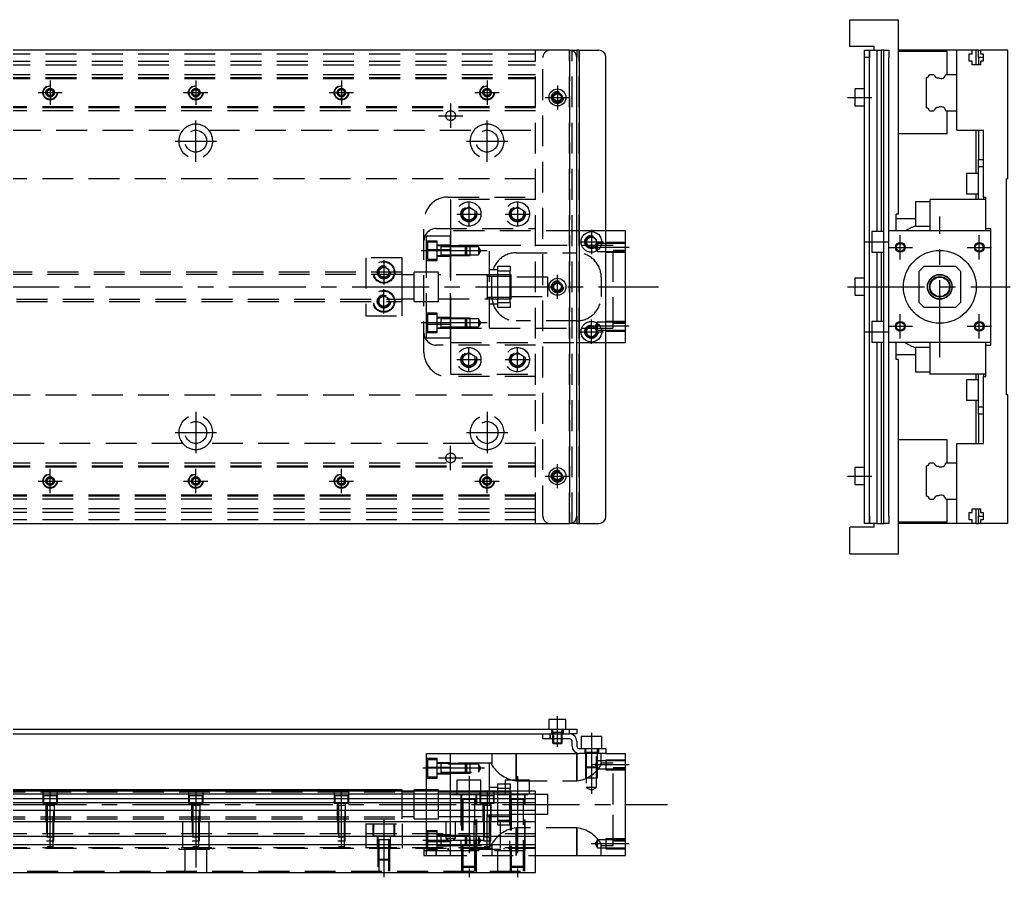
# Model space of a CAD drawing. Extents: x -28 to 853, y -271 to 112.
# Drawn here: x 444.5 to 852.5, y -243.2 to 110 of the extents above; entities that cross this region are included whole.
import ezdxf

# ---------------------------------------------------------------- set-up
doc = ezdxf.new("R2010")
doc.units = 0
doc.linetypes.add('CENTER', pattern=[50.8, 31.75, -6.35, 6.35, -6.35])
doc.linetypes.add('DASHED', pattern=[19.05, 12.7, -6.35])
doc.layers.get('0').update_dxf_attribs({"linetype": 'CONTINUOUS'})
doc.layers.add('CENTER', color=1, linetype='CENTER')

msp = doc.modelspace()

# ---------------------------------------------------------------- linework, layer by layer
at = {"color": 7, "linetype": 'CONTINUOUS'}
for p, q in [((786.53, 99), (786.53, 110)), ((786.53, 110), (806.53, 110)), ((806.53, 30), (806.53, 110)), ((796.53, 99), (786.53, 99)), ((796.53, 97.5), (796.53, 99)), ((671, 97.5), (3, 97.5)), ((671, 97.5), (674, 97.5)), ((674, 97.5), (674, 94.5)), ((675, 97.5), (674, 97.5)), ((674, -94.5), (674, 94.5)), ((675, 97.5), (675, -97.5)), ((675, 97.5), (683, 97.5)), ((686, -94.5), (686, 94.5)), ((792.53, 97.5), (794.53, 97.5)), ((792.53, 94.5), (792.53, 97.5)), ((794.53, 94.5), (792.53, 94.5)), ((792.53, -94.5), (792.53, 94.5)), ((794.53, 97.5), (797.53, 97.5)), ((794.53, 97.5), (794.53, 94.5)), ((794.53, -94.5), (794.53, 94.5)), ((797.53, 97.5), (797.53, 22.75)), ((797.53, 97.5), (799.53, 97.5)), ((799.53, 22.75), (799.53, 97.5)), ((800.53, 97.5), (799.53, 97.5)), ((800.53, 97.5), (802.53, 97.5)), ((800.53, 94.5), (800.53, 97.5)), ((800.53, -94.5), (800.53, 94.5)), ((802.53, 97.5), (802.53, 94.5)), ((802.53, 23), (802.53, 94.5)), ((830.53, 97.5), (806.53, 97.5)), ((826.53, 97), (806.53, 97)), ((826.53, 87.5), (826.53, 97)), ((830.53, 87.5), (830.53, 97.5)), ((836.83, 97.5), (830.53, 97.5)), ((835.68, 96), (836.83, 96)), ((835.68, 93), (835.68, 96)), ((838.53, 97.5), (836.83, 97.5)), ((836.83, 96), (836.83, 97.5)), ((838.53, 91.5), (838.53, 97.5)), ((839.53, 97.5), (838.53, 97.5)), ((839.53, 97.5), (840.23, 97.5)), ((839.53, 94.5), (839.53, 97.5)), ((841.38, 94.5), (839.53, 94.5)), ((839.53, 94.5), (839.53, 91.5)), ((840.23, 97.5), (840.23, 96)), ((851.53, 97.5), (840.23, 97.5)), ((840.23, 96), (841.38, 96)), ((841.38, 96), (841.38, 93)), ((851.53, 44.5), (851.53, 97.5)), ((836.83, 93), (835.68, 93)), ((836.83, 91.5), (836.83, 93)), ((840.23, 91.5), (836.83, 91.5)), ((840.23, 93), (840.23, 91.5)), ((841.38, 93), (840.23, 93)), ((818.03, 73.752272), (818.03, 86.247728)), ((819.282272, 87.5), (821.05668, 87.5)), ((826.007372, 87.5), (830.53, 87.5)), ((830.53, 72.5), (830.53, 87.5)), ((830.53, 72.5), (830.53, 87.5)), ((664.5, 78.866026), (666, 79.73205)), ((664.5, 77.133974), (664.5, 78.866026)), ((666, 79.73205), (667.5, 78.866026)), ((667.5, 78.866026), (667.5, 77.133974)), ((788.53, 81.5), (788.53, 78)), ((792.53, 81.5), (788.53, 81.5)), ((788.53, 78), (788.53, 74.5)), ((666, 76.26795), (664.5, 77.133974)), ((667.5, 77.133974), (666, 76.26795)), ((788.53, 74.5), (792.53, 74.5)), ((819.282272, 72.5), (821.05668, 72.5)), ((826.007372, 72.5), (830.53, 72.5)), ((826.53, 63), (826.53, 72.5)), ((830.53, 64.5), (830.53, 72.5)), ((826.53, 63), (806.53, 63)), ((830.53, 64.5), (841.53, 64.5)), ((838.53, 46.75), (838.53, 64.5)), ((839.53, 64.5), (839.53, 52.5)), ((841.53, 37), (841.53, 64.5)), ((839.53, 49.5), (839.53, 52.5)), ((839.53, 52.5), (841.53, 52.5)), ((841.53, 49.5), (839.53, 49.5)), ((839.53, 36), (839.53, 49.5)), ((834.53, 46.75), (834.53, 42.5)), ((839.53, 46.75), (834.53, 46.75)), ((834.53, 42.5), (834.53, 38.25)), ((851.53, 44.5), (851.03, 44.5)), ((851.03, -44.5), (851.03, 44.5)), ((834.53, 38.25), (839.53, 38.25)), ((838.53, 36), (838.53, 38.25)), ((841.53, 37), (842.53, 37)), ((841.53, 37), (841.53, 36)), ((842.53, 36), (842.53, 37)), ((813.53, 35), (813.53, 30)), ((819.53, 35), (813.53, 35)), ((842.53, 36), (819.53, 36)), ((819.53, 23), (819.53, 36)), ((842.53, 24), (842.53, 36)), ((842.53, 24), (842.53, 36)), ((806.53, 30), (805.53, 30)), ((805.53, 25), (805.53, 30)), ((813.53, 30), (813.53, 25)), ((813.53, 28), (805.53, 28)), ((805.53, 23), (805.53, 25)), ((813.53, 25), (819.53, 25)), ((678, 19.6547), (680, 20.809402)), ((680, 20.809402), (682, 19.6547)), ((694, 23), (686, 23)), ((694, -23), (694, 23)), ((795.53, 22.75), (795.53, 18.5)), ((800.53, 22.75), (795.53, 22.75)), ((802.53, -23), (802.53, 23)), ((844.53, 23), (802.53, 23)), ((842.53, 23), (842.53, 24)), ((842.53, 24), (844.53, 24)), ((844.53, 23), (844.53, 24)), ((844.53, -23), (844.53, 23)), ((678, 17.3453), (678, 19.6547)), ((680, 16.190598), (678, 17.3453)), ((682, 17.3453), (680, 16.190598)), ((682, 19.6547), (682, 17.3453)), ((795.53, 18.5), (795.53, 14.25)), ((795.53, 14.25), (800.53, 14.25)), ((797.53, 14.25), (797.53, -14.25)), ((799.53, -14.25), (799.53, 14.25)), ((817.03, 8.5), (815.03, 6.5)), ((817.03, 8.5), (830.03, 8.5)), ((832.03, 6.5), (830.03, 8.5)), ((815.03, -6.5), (815.03, 6.5)), ((832.03, 6.5), (832.03, -6.5)), ((664.5, 0.866026), (666, 1.73205)), ((664.5, -0.866026), (664.5, 0.866026)), ((666, 1.73205), (667.5, 0.866026)), ((667.5, 0.866026), (667.5, -0.866026)), ((788.53, 3.5), (788.53, 0)), ((792.53, 3.5), (788.53, 3.5)), ((666, -1.73205), (664.5, -0.866026)), ((667.5, -0.866026), (666, -1.73205)), ((788.53, 0), (788.53, -3.5)), ((788.53, -3.5), (792.53, -3.5)), ((815.03, -6.5), (817.03, -8.5)), ((830.03, -8.5), (832.03, -6.5)), ((830.03, -8.5), (817.03, -8.5)), ((678, -17.3453), (680, -16.190598)), ((680, -16.190598), (682, -17.3453)), ((795.53, -14.25), (795.53, -18.5)), ((800.53, -14.25), (795.53, -14.25)), ((678, -19.6547), (678, -17.3453)), ((680, -20.809402), (678, -19.6547)), ((682, -19.6547), (680, -20.809402)), ((682, -17.3453), (682, -19.6547)), ((795.53, -18.5), (795.53, -22.75)), ((686, -23), (694, -23)), ((795.53, -22.75), (800.53, -22.75)), ((797.53, -22.75), (797.53, -97.5)), ((799.53, -97.5), (799.53, -22.75)), ((844.53, -23), (802.53, -23)), ((802.53, -94.5), (802.53, -23)), ((805.53, -25), (805.53, -23)), ((819.53, -36), (819.53, -23)), ((842.53, -24), (842.53, -23)), ((842.53, -36), (842.53, -24)), ((842.53, -36), (842.53, -24)), ((842.53, -24), (844.53, -24)), ((844.53, -24), (844.53, -23)), ((805.53, -30), (805.53, -25)), ((813.53, -28), (805.53, -28)), ((813.53, -25), (813.53, -30)), ((819.53, -25), (813.53, -25)), ((806.53, -30), (805.53, -30)), ((806.53, -110), (806.53, -30)), ((813.53, -30), (813.53, -35)), ((813.53, -35), (819.53, -35)), ((842.53, -36), (819.53, -36)), ((838.53, -38.25), (838.53, -36)), ((839.53, -49.5), (839.53, -36)), ((841.53, -36), (841.53, -37)), ((842.53, -37), (842.53, -36)), ((834.53, -38.25), (834.53, -42.5)), ((839.53, -38.25), (834.53, -38.25)), ((841.53, -64.5), (841.53, -37)), ((841.53, -37), (842.53, -37)), ((834.53, -42.5), (834.53, -46.75)), ((851.53, -44.5), (851.03, -44.5)), ((851.53, -97.5), (851.53, -44.5)), ((834.53, -46.75), (839.53, -46.75)), ((838.53, -64.5), (838.53, -46.75)), ((839.53, -49.5), (841.53, -49.5)), ((839.53, -52.5), (839.53, -49.5)), ((841.53, -52.5), (839.53, -52.5)), ((839.53, -52.5), (839.53, -64.5)), ((826.53, -63), (806.53, -63)), ((826.53, -72.5), (826.53, -63)), ((830.53, -72.5), (830.53, -64.5)), ((830.53, -64.5), (841.53, -64.5)), ((819.282272, -72.5), (821.05668, -72.5)), ((826.007372, -72.5), (830.53, -72.5)), ((830.53, -87.5), (830.53, -72.5)), ((830.53, -87.5), (830.53, -72.5)), ((664.5, -77.133974), (666, -76.26795)), ((664.5, -78.866026), (664.5, -77.133974)), ((666, -76.26795), (667.5, -77.133974)), ((667.5, -77.133974), (667.5, -78.866026)), ((788.53, -74.5), (788.53, -78)), ((792.53, -74.5), (788.53, -74.5)), ((818.03, -86.247728), (818.03, -73.752272)), ((666, -79.73205), (664.5, -78.866026)), ((667.5, -78.866026), (666, -79.73205)), ((788.53, -78), (788.53, -81.5)), ((788.53, -81.5), (792.53, -81.5)), ((819.282272, -87.5), (821.05668, -87.5)), ((826.007372, -87.5), (830.53, -87.5)), ((826.53, -97), (826.53, -87.5)), ((830.53, -97.5), (830.53, -87.5)), ((835.68, -93), (836.83, -93)), ((835.68, -96), (835.68, -93)), ((836.83, -91.5), (840.23, -91.5)), ((836.83, -93), (836.83, -91.5)), ((838.53, -97.5), (838.53, -91.5)), ((839.53, -91.5), (839.53, -94.5)), ((840.23, -91.5), (840.23, -93)), ((840.23, -93), (841.38, -93)), ((841.38, -93), (841.38, -96)), ((3, -97.5), (671, -97.5)), ((674, -97.5), (671, -97.5)), ((674, -94.5), (674, -97.5)), ((674, -97.5), (675, -97.5)), ((675, -97.5), (683, -97.5)), ((792.53, -97.5), (792.53, -94.5)), ((794.53, -97.5), (792.53, -97.5)), ((794.53, -94.5), (794.53, -97.5)), ((797.53, -97.5), (794.53, -97.5)), ((796.53, -99), (796.53, -97.5)), ((797.53, -97.5), (799.53, -97.5)), ((799.53, -97.5), (800.53, -97.5)), ((800.53, -97.5), (800.53, -94.5)), ((802.53, -97.5), (800.53, -97.5)), ((802.53, -94.5), (802.53, -97.5)), ((826.53, -97), (806.53, -97)), ((830.53, -97.5), (806.53, -97.5)), ((836.83, -97.5), (830.53, -97.5)), ((836.83, -96), (835.68, -96)), ((836.83, -97.5), (836.83, -96)), ((838.53, -97.5), (836.83, -97.5)), ((838.53, -97.5), (839.53, -97.5)), ((839.53, -94.5), (841.38, -94.5)), ((839.53, -97.5), (839.53, -94.5)), ((840.23, -97.5), (839.53, -97.5)), ((840.23, -96), (840.23, -97.5)), ((841.38, -96), (840.23, -96)), ((851.53, -97.5), (840.23, -97.5)), ((786.53, -110), (786.53, -99)), ((796.53, -99), (786.53, -99)), ((786.53, -110), (806.53, -110)), ((669.5, -178.21), (662.5, -178.21)), ((662.5, -178.21), (662.5, -182.21)), ((669.5, -182.21), (669.5, -178.21)), ((437, -182.21), (671, -182.21)), ((671, -184.21), (671, -182.21)), ((671, -182.21), (674, -182.21)), ((674, -182.21), (674, -184.21)), ((437, -184.21), (663, -184.21)), ((660, -186.21), (660, -184.21)), ((663, -186.21), (660, -186.21)), ((663, -184.21), (671, -184.21)), ((663, -184.21), (671, -184.21)), ((671, -186.21), (663, -186.21)), ((664, -186.21), (664, -187.86)), ((668, -187.86), (668, -186.21)), ((674, -184.21), (671, -184.21)), ((672, -189.21), (672, -187.21)), ((674, -187.21), (674, -189.21)), ((684.25, -185.21), (675.75, -185.21)), ((675.75, -185.21), (675.75, -190.21)), ((684.25, -190.21), (684.25, -185.21)), ((664, -187.86), (668, -187.86)), ((664, -187.86), (664.35, -188.21)), ((667.65, -188.21), (664.35, -188.21)), ((667.65, -188.21), (668, -187.86)), ((675, -190.21), (683, -190.21)), ((683, -192.21), (683, -190.21)), ((683, -190.21), (686, -190.21)), ((686, -190.21), (686, -192.21)), ((612, -197.88029), (612, -192.21)), ((612, -192.21), (622, -192.21)), ((622, -192.21), (675, -192.21)), ((622, -207.71), (622, -192.21)), ((683, -192.21), (675, -192.21)), ((686, -192.21), (683, -192.21)), ((686, -192.21), (694, -192.21)), ((694, -234.21), (694, -192.21)), ((612, -197.88029), (622, -197.88029)), ((612, -207.71), (612, -197.88029)), ((634.5, -203.21), (624.5, -203.21)), ((624.5, -203.21), (624.5, -207.71)), ((634.5, -207.71), (634.5, -203.21)), ((654.5, -203.21), (644.5, -203.21)), ((644.5, -203.21), (644.5, -207.71)), ((654.5, -207.71), (654.5, -203.21)), ((602, -207.21), (430.5, -207.21)), ((657, -207.71), (430.5, -207.71)), ((602, -207.71), (602, -207.21)), ((607, -207.71), (607, -207.21)), ((612, -207.21), (607, -207.21)), ((657, -241.21), (657, -207.71)), ((657, -208.962272), (430.5, -208.962272)), ((430.5, -210.73668), (657, -210.73668)), ((637, -208.209994), (637, -218.210006)), ((638, -208.96), (637, -208.96)), ((637, -211.01), (637, -212.71)), ((641.5, -208.96), (638, -208.96)), ((644.5, -208.96), (641.5, -208.96)), ((646.5, -208.96), (644.5, -208.96)), ((647, -208.96), (646.5, -208.96)), ((657, -212.633076), (430.5, -212.633076)), ((657, -215.687372), (430.5, -215.687372)), ((637, -212.71), (637, -217.46)), ((637, -213.21), (637, -218.210006)), ((17, -220.21), (657, -220.21)), ((637, -217.46), (647, -217.46)), ((657, -226.51), (17, -226.51)), ((635.75, -226.51), (635.75, -226.71)), ((657, -229.91), (17, -229.91)), ((657, -234.21), (694, -234.21)), ((17, -241.21), (657, -241.21))]:
    msp.add_line(p, q, dxfattribs=at)
at = {"color": 3, "linetype": 'DASHED'}
for p, q in [((17, 96), (657, 96)), ((657, -97.5), (657, 97.5)), ((660, -94.5), (660, 94.5)), ((671, -97.5), (671, 97.5)), ((671, 97.5), (671, -97.5)), ((672, -97.5), (672, 97.5)), ((675, -97.5), (675, 97.5)), ((794.53, 94.5), (794.53, 97.5)), ((17, 93), (657, 93)), ((17, 91.5), (657, 91.5)), ((17, 87.5), (657, 87.5)), ((17, 86.247728), (657, 86.247728)), ((17, 86.1147), (657, 86.1147)), ((17, 86.1), (657, 86.1)), ((17, 85.8), (657, 85.8)), ((455.75, 80.721688), (457, 81.443376)), ((455.75, 79.278312), (455.75, 80.721688)), ((457, 78.556624), (455.75, 79.278312)), ((457, 81.443376), (458.25, 80.721688)), ((458.25, 79.278312), (457, 78.556624)), ((458.25, 80.721688), (458.25, 79.278312)), ((458.477374, 80.25955), (458.5, 80)), ((515.75, 80.721688), (517, 81.443376)), ((515.75, 79.278312), (515.75, 80.721688)), ((517, 78.556624), (515.75, 79.278312)), ((517, 81.443376), (518.25, 80.721688)), ((518.25, 79.278312), (517, 78.556624)), ((518.25, 80.721688), (518.25, 79.278312)), ((518.477374, 80.25955), (518.5, 80)), ((575.75, 80.721688), (577, 81.443376)), ((575.75, 79.278312), (575.75, 80.721688)), ((577, 78.556624), (575.75, 79.278312)), ((577, 81.443376), (578.25, 80.721688)), ((578.25, 79.278312), (577, 78.556624)), ((578.25, 80.721688), (578.25, 79.278312)), ((578.477374, 80.25955), (578.5, 80)), ((635.75, 80.721688), (637, 81.443376)), ((635.75, 79.278312), (635.75, 80.721688)), ((637, 78.556624), (635.75, 79.278312)), ((637, 81.443376), (638.25, 80.721688)), ((638.25, 79.278312), (637, 78.556624)), ((638.25, 80.721688), (638.25, 79.278312)), ((638.477374, 80.25955), (638.5, 80)), ((667.973226, 78.326156), (668, 78)), ((657, 74.2), (17, 74.2)), ((657, 73.9), (17, 73.9)), ((657, 73.8853), (17, 73.8853)), ((657, 73.752272), (17, 73.752272)), ((657, 72.5), (17, 72.5)), ((402.361903, 64.5), (511.638097, 64.5)), ((522.361903, 64.5), (631.638098, 64.5)), ((642.361902, 64.5), (657, 64.5)), ((657, 44.5), (17, 44.5)), ((621, 37), (657, 37)), ((657, 36), (657, 37)), ((657, 36), (622, 36)), ((622, 36), (622, 23)), ((627, 31.443376), (629.5, 32.886752)), ((629.5, 32.886752), (632, 31.443376)), ((647, 31.443376), (649.5, 32.886752)), ((649.5, 32.886752), (652, 31.443376)), ((626.5, 30), (626.520026, 30.346056)), ((627, 28.556624), (627, 31.443376)), ((632, 31.443376), (632, 28.556624)), ((646.5, 30), (646.520026, 30.346056)), ((647, 28.556624), (647, 31.443376)), ((652, 31.443376), (652, 28.556624)), ((611, -27), (611, 27)), ((629.5, 27.113248), (627, 28.556624)), ((632, 28.556624), (629.5, 27.113248)), ((649.5, 27.113248), (647, 28.556624)), ((652, 28.556624), (649.5, 27.113248)), ((612, 21), (622, 21)), ((612, 15.32971), (612, 21)), ((616, 24), (657, 24)), ((674, 23), (622, 23)), ((622, 23), (622, 15.32971)), ((622, 15.32971), (622, 21)), ((686, 23), (674, 23)), ((616.5, 18.849242), (612, 18.849242)), ((612.5, 18.349242), (612.5, 11.349242)), ((616.5, 18.349242), (612.5, 18.349242)), ((616.5, 10.849242), (616.5, 18.849242)), ((622, 17.099242), (616.5, 17.099242)), ((617.905, 16.849242), (616.5, 16.849242)), ((622, 16.849242), (617.895, 16.849242)), ((617.9, 16.849248), (617.9, 12.849238)), ((617.9, 16.849248), (617.9, 12.849238)), ((617.9, 16.849248), (617.9, 12.849238)), ((617.9, 16.849242), (617.9, 16.63278)), ((617.9, 16.632534), (617.9, 16.849242)), ((617.9, 16.63278), (617.9, 13.065704)), ((622, 16.499242), (617.9, 16.499242)), ((638, 17), (622, 17)), ((638, 17), (622, 17)), ((628.15, 16.849242), (622, 16.849242)), ((628.15, 16.849238), (622, 16.849238)), ((628.5, 16.499242), (622, 16.499242)), ((628.5, 16.499242), (622, 16.499242)), ((628.15, 12.849242), (628.15, 16.849242)), ((628.5, 16.499242), (628.15, 16.849242)), ((630, 16.849238), (628.15, 16.849238)), ((628.5, 16.499242), (628.5, 13.199242)), ((630, 16.499242), (628.5, 16.499242)), ((630, 12.849248), (630, 16.849238)), ((633.5, 16.499242), (630, 16.499242)), ((633.5, 16.499242), (633.5, 14.849242)), ((634.452628, 14.849242), (633.5, 16.499242)), ((638, -17), (638, 17)), ((689, 17), (638, 17)), ((677.5, 18.5), (677.52689, 18.865682)), ((681.90257, 16.878676), (681.547372, 16.263456)), ((682.5, 17.913456), (682.355836, 17.663756)), ((682.5, 14.613456), (682.5, 17.913456)), ((686, 17.913456), (682.5, 17.913456)), ((694, 18.26345), (686, 18.26345)), ((694, 17.913456), (686, 17.913456)), ((689, -17), (689, 17)), ((612, -15.32971), (612, 15.32971)), ((612, 15.32971), (622, 15.32971)), ((616.5, 12.849242), (617.905, 12.849242)), ((616.5, 12.599242), (622, 12.599242)), ((617.895, 12.849242), (622, 12.849242)), ((617.9, 13.199242), (622, 13.199242)), ((617.9, 12.849242), (617.9, 13.06591)), ((617.9, 13.065704), (617.9, 12.849242)), ((622, 15.32971), (622, -15.32971)), ((622, -15.32971), (622, 15.32971)), ((622, 13.199242), (628.5, 13.199242)), ((622, 13.199242), (628.5, 13.199242)), ((622, 12.849248), (628.15, 12.849248)), ((622, 12.849242), (628.15, 12.849242)), ((628.15, 12.849242), (628.5, 13.199242)), ((628.15, 12.849248), (630, 12.849248)), ((628.5, 13.199242), (630, 13.199242)), ((630, 13.199242), (633.5, 13.199242)), ((633.5, 14.849242), (633.5, 13.199242)), ((633.5, 13.199242), (634.452628, 14.849242)), ((649, 14), (674, 14)), ((681.547372, 16.263456), (682.5, 14.613456)), ((682.5, 14.613456), (686, 14.613456)), ((686, 14.613456), (694, 14.613456)), ((686, 14.26346), (694, 14.26346)), ((694, 15), (689, 15)), ((587, 12), (587, -12)), ((602, 12), (587, 12)), ((592.5, 7.1547), (594.5, 8.309402)), ((594.5, 8.309402), (596.5, 7.1547)), ((602, 6), (602, 12)), ((612, 10.849242), (616.5, 10.849242)), ((612.5, 11.349242), (616.5, 11.349242)), ((641.5, 8.5), (646.5, 8.5)), ((641.5, 6.5), (641.5, 8.5)), ((646.5, 8.5), (646.5, 6.5)), ((602, 6), (367, 6)), ((602, 5.125), (367, 5.125)), ((592, 6), (592.018502, 6.303588)), ((592.5, 4.8453), (592.5, 7.1547)), ((594.5, 3.690598), (592.5, 4.8453)), ((596.5, 4.8453), (594.5, 3.690598)), ((596.5, 7.1547), (596.5, 4.8453)), ((602, -6), (602, 6)), ((607, 5), (602, 5)), ((607, -6), (607, 6)), ((612, 6), (607, 6)), ((617, 6), (612, 6)), ((617, 6), (612, 6)), ((617, -6), (617, 6)), ((617, -6), (617, 6)), ((637.005, 5), (617, 5)), ((636.995, 5), (617, 5)), ((646.5, 5), (636.995, 5)), ((637.005, 5), (636.995, 5)), ((637, 5.000006), (637, -5.000006)), ((637, 5.000006), (637, -5.000006)), ((637, 4.43509), (637, 5)), ((637, 5), (637, 4.435078)), ((637, 4.435078), (637, -4.43509)), ((647, 4.25), (637, 4.25)), ((646.5, 5), (637.005, 5)), ((641.5, 7), (638, 7)), ((646.5, 6.5), (641.5, 6.5)), ((641.5, -6.5), (641.5, 6.5)), ((646.5, -6.5), (646.5, 6.5)), ((647, 5), (646.5, 5)), ((647, -5), (647, 5)), ((639, -4), (639, 4)), ((662, 4), (647, 4)), ((662, -4), (662, 4)), ((664, 0), (664.023172, 0.30356)), ((684, 4), (684, -4)), ((592.5, -4.8453), (594.5, -3.690598)), ((594.5, -3.690598), (596.5, -4.8453)), ((647, -4), (662, -4)), ((367, -5.125), (602, -5.125)), ((367, -6), (602, -6)), ((592, -6), (592.018502, -5.696412)), ((592.5, -7.1547), (592.5, -4.8453)), ((594.5, -8.309402), (592.5, -7.1547)), ((596.5, -7.1547), (594.5, -8.309402)), ((596.5, -4.8453), (596.5, -7.1547)), ((602, -5), (607, -5)), ((602, -12), (602, -6)), ((607, -6), (612, -6)), ((612, -6), (617, -6)), ((612, -6), (617, -6)), ((617, -5), (637.005, -5)), ((617, -5), (636.995, -5)), ((636.995, -5), (646.5, -5)), ((636.995, -5), (637.005, -5)), ((637, -4.25), (647, -4.25)), ((637, -5), (637, -4.435078)), ((637, -4.43509), (637, -5)), ((637.005, -5), (646.5, -5)), ((638, -7), (641.5, -7)), ((641.5, -6.5), (646.5, -6.5)), ((641.5, -8.5), (641.5, -6.5)), ((646.5, -5), (647, -5)), ((646.5, -6.5), (646.5, -8.5)), ((587, -12), (602, -12)), ((616.5, -10.849242), (612, -10.849242)), ((612.5, -11.349242), (612.5, -18.349242)), ((616.5, -11.349242), (612.5, -11.349242)), ((616.5, -18.849242), (616.5, -10.849242)), ((646.5, -8.5), (641.5, -8.5)), ((612, -15.32971), (622, -15.32971)), ((612, -21), (612, -15.32971)), ((622, -12.599242), (616.5, -12.599242)), ((617.905, -12.849242), (616.5, -12.849242)), ((622, -12.849244), (617.895, -12.849242)), ((617.9, -12.849238), (617.9, -16.849248)), ((617.9, -12.849238), (617.9, -16.849248)), ((617.9, -12.849242), (617.9, -13.065704)), ((617.9, -13.06595), (617.9, -12.849242)), ((617.9, -13.065704), (617.9, -16.63278)), ((622, -13.199242), (617.9, -13.199242)), ((628.15, -12.849242), (622, -12.849244)), ((628.15, -12.849248), (622, -12.849248)), ((628.5, -13.199242), (622, -13.199242)), ((628.5, -13.199242), (622, -13.199242)), ((622, -15.32971), (622, -23)), ((622, -21), (622, -15.32971)), ((628.15, -16.849242), (628.15, -12.849242)), ((628.5, -13.199242), (628.15, -12.849242)), ((630, -12.849248), (628.15, -12.849248)), ((628.5, -13.199242), (628.5, -16.499242)), ((630, -13.199242), (628.5, -13.199242)), ((630, -16.849238), (630, -12.849248)), ((633.5, -13.199242), (630, -13.199242)), ((633.5, -13.199242), (633.5, -16.499242)), ((634.452628, -14.849242), (633.5, -13.199242)), ((633.5, -16.499242), (634.452628, -14.849242)), ((674, -14), (649, -14)), ((682.5, -14.613456), (681.547372, -16.263456)), ((681.547372, -16.263456), (681.90364, -16.880528)), ((682.5, -17.913456), (682.5, -14.613456)), ((686, -14.613456), (682.5, -14.613456)), ((694, -14.26346), (686, -14.26346)), ((694, -14.613456), (686, -14.613456)), ((689, -15), (694, -15)), ((612, -18.849242), (616.5, -18.849242)), ((612.5, -18.349242), (616.5, -18.349242)), ((616.5, -16.849242), (617.905, -16.849242)), ((616.5, -17.099242), (622, -17.099242)), ((617.895, -16.849242), (622, -16.84924)), ((617.9, -16.499242), (622, -16.499242)), ((617.9, -16.849242), (617.9, -16.632574)), ((617.9, -16.63278), (617.9, -16.849242)), ((622, -16.499242), (628.5, -16.499242)), ((622, -16.499242), (628.5, -16.499242)), ((622, -16.849238), (628.15, -16.849238)), ((622, -16.84924), (628.15, -16.849242)), ((622, -17), (638, -17)), ((622, -17), (638, -17)), ((628.15, -16.849242), (628.5, -16.499242)), ((628.15, -16.849238), (630, -16.849238)), ((628.5, -16.499242), (630, -16.499242)), ((630, -16.499242), (633.5, -16.499242)), ((638, -17), (689, -17)), ((682.355326, -17.662872), (682.5, -17.913456)), ((682.483582, -18.213962), (682.5, -18.5)), ((682.5, -17.913456), (686, -17.913456)), ((686, -17.913456), (694, -17.913456)), ((686, -18.26345), (694, -18.26345)), ((612, -21), (622, -21)), ((657, -24), (616, -24)), ((622, -23), (674, -23)), ((622, -23), (622, -36)), ((674, -23), (686, -23)), ((627, -28.556624), (629.5, -27.113248)), ((627, -31.443376), (627, -28.556624)), ((629.5, -27.113248), (632, -28.556624)), ((632, -28.556624), (632, -31.443376)), ((647, -28.556624), (649.5, -27.113248)), ((647, -31.443376), (647, -28.556624)), ((649.5, -27.113248), (652, -28.556624)), ((652, -28.556624), (652, -31.443376)), ((629.5, -32.886752), (627, -31.443376)), ((632, -31.443376), (629.5, -32.886752)), ((632.477798, -29.635694), (632.5, -30)), ((649.5, -32.886752), (647, -31.443376)), ((652, -31.443376), (649.5, -32.886752)), ((652.477798, -29.635694), (652.5, -30)), ((622, -36), (657, -36)), ((657, -37), (621, -37)), ((17, -44.5), (657, -44.5)), ((511.638097, -64.5), (402.361903, -64.5)), ((631.638098, -64.5), (522.361903, -64.5)), ((657, -64.5), (642.361902, -64.5)), ((17, -72.5), (657, -72.5)), ((657, -73.752272), (657, -72.5)), ((17, -73.752272), (657, -73.752272)), ((17, -73.8853), (657, -73.8853)), ((17, -73.9), (657, -73.9)), ((17, -74.2), (657, -74.2)), ((455.75, -79.278312), (457, -78.556624)), ((455.75, -80.721688), (455.75, -79.278312)), ((457, -81.443376), (455.75, -80.721688)), ((457, -78.556624), (458.25, -79.278312)), ((458.25, -80.721688), (457, -81.443376)), ((458.25, -79.278312), (458.25, -80.721688)), ((458.477374, -79.74045), (458.5, -80)), ((515.75, -79.278312), (517, -78.556624)), ((515.75, -80.721688), (515.75, -79.278312)), ((517, -81.443376), (515.75, -80.721688)), ((517, -78.556624), (518.25, -79.278312)), ((518.25, -80.721688), (517, -81.443376)), ((518.25, -79.278312), (518.25, -80.721688)), ((518.477374, -79.74045), (518.5, -80)), ((575.75, -79.278312), (577, -78.556624)), ((575.75, -80.721688), (575.75, -79.278312)), ((577, -81.443376), (575.75, -80.721688)), ((577, -78.556624), (578.25, -79.278312)), ((578.25, -80.721688), (577, -81.443376)), ((578.25, -79.278312), (578.25, -80.721688)), ((578.477374, -79.74045), (578.5, -80)), ((635.5, -80), (635.516134, -79.78059)), ((635.75, -79.278312), (637, -78.556624)), ((635.75, -80.721688), (635.75, -79.278312)), ((637, -81.443376), (635.75, -80.721688)), ((637, -78.556624), (638.25, -79.278312)), ((638.25, -80.721688), (637, -81.443376)), ((638.25, -79.278312), (638.25, -80.721688)), ((667.973226, -77.673844), (668, -78)), ((657, -85.8), (17, -85.8)), ((657, -86.1), (17, -86.1)), ((657, -86.1147), (17, -86.1147)), ((657, -86.247728), (17, -86.247728)), ((657, -87.5), (17, -87.5)), ((657, -91.5), (17, -91.5)), ((657, -93), (17, -93)), ((657, -96), (17, -96)), ((794.53, -97.5), (794.53, -94.5)), ((663.5, -182.21), (663.5, -184.21)), ((668.000006, -183.61), (663.999994, -183.61)), ((664, -182.21), (664, -186.21)), ((664.35, -183.61), (664.35, -186.21)), ((667.65, -186.21), (667.65, -183.61)), ((668, -186.21), (668, -182.21)), ((668.5, -184.21), (668.5, -182.21)), ((660, -184.21), (663, -184.21)), ((663, -184.21), (663, -186.21)), ((663, -186.21), (663, -184.21)), ((664.000006, -184.21), (664.000006, -186.21)), ((667.999994, -186.21), (667.999994, -184.21)), ((677.25, -190.21), (677.25, -192.21)), ((677.5, -190.21), (677.500006, -202.21)), ((677.500006, -190.21), (677.500006, -197.81)), ((682.499994, -202.21), (682.5, -190.21)), ((682.75, -192.21), (682.75, -190.21)), ((616.5, -194.360758), (612, -194.360758)), ((612.5, -194.860758), (612.5, -198.360758)), ((616.5, -194.860758), (612.5, -194.860758)), ((616.5, -202.360758), (616.5, -194.360758)), ((639, -192.21), (639, -196.687288)), ((649, -203.56635), (649, -192.21)), ((649, -192.21), (649, -203.56635)), ((674, -192.21), (674, -203.56635)), ((674, -203.56635), (674, -192.21)), ((682.500006, -191.81), (677.499994, -191.81)), ((677.9, -191.81), (677.9, -206.21)), ((682.5, -195.296544), (681.547372, -196.946544)), ((682.1, -206.21), (682.1, -191.81)), ((694, -195.296544), (682.5, -195.296544)), ((684, -196.687288), (684, -192.21)), ((686, -194.94655), (686, -198.94654)), ((694, -194.94655), (686, -194.94655)), ((612.5, -198.360758), (612.5, -201.860758)), ((622, -196.110758), (616.5, -196.110758)), ((622, -196.360758), (616.5, -196.360758)), ((617.9, -196.360752), (617.9, -200.360762)), ((633.5, -196.710758), (617.9, -196.710758)), ((638, -196.21), (622, -196.21)), ((628.15, -196.360758), (622, -196.360758)), ((628.15, -196.360762), (622, -196.360762)), ((628.15, -198.360758), (628.15, -196.360758)), ((628.5, -196.710758), (628.15, -196.360758)), ((630, -196.360762), (628.15, -196.360762)), ((628.15, -200.360758), (628.15, -198.360758)), ((628.5, -196.710758), (628.5, -198.360758)), ((628.5, -198.360758), (628.5, -200.010758)), ((630, -200.360752), (630, -196.360762)), ((633.5, -196.710758), (633.5, -198.360758)), ((634.452628, -198.360758), (633.5, -196.710758)), ((633.5, -198.360758), (633.5, -200.010758)), ((633.5, -200.010758), (634.452628, -198.360758)), ((638, -207.71), (638, -196.21)), ((639, -196.21), (638, -196.21)), ((639.038578, -196.924492), (639, -196.687288)), ((639.151334, -197.205906), (639.038578, -196.924492)), ((677.5, -197.81), (682.5, -197.81)), ((677.5, -197.81), (677.9, -198.21)), ((682.1, -198.21), (677.9, -198.21)), ((681.547372, -196.946544), (682.5, -198.596544)), ((682.1, -198.21), (682.5, -197.81)), ((682.5, -198.596544), (694, -198.596544)), ((683.966794, -196.90572), (683.869504, -197.162408)), ((684, -196.687288), (683.966794, -196.90572)), ((689, -196.21), (684, -196.21)), ((686, -198.94654), (694, -198.94654)), ((689, -213.21), (689, -196.21)), ((694, -198.21), (689, -198.21)), ((612, -202.360758), (616.5, -202.360758)), ((612.5, -201.860758), (616.5, -201.860758)), ((616.5, -200.360758), (622, -200.360758)), ((616.5, -200.610758), (622, -200.610758)), ((617.9, -200.010758), (633.5, -200.010758)), ((622, -200.360752), (628.15, -200.360752)), ((622, -200.360758), (628.15, -200.360758)), ((628.15, -200.360758), (628.5, -200.010758)), ((628.15, -200.360752), (630, -200.360752)), ((649, -203.56635), (674, -203.56635)), ((677.500006, -202.21), (682.499994, -202.21)), ((72, -208.085), (602, -208.085)), ((454, -207.71), (454, -212.71)), ((460, -212.71), (460, -207.71)), ((514, -207.71), (514, -212.71)), ((520, -212.71), (520, -207.71)), ((574, -207.71), (574, -212.71)), ((580, -212.71), (580, -207.71)), ((602, -213.21), (602, -207.71)), ((607, -213.21), (607, -207.71)), ((617, -207.21), (612, -207.21)), ((612, -220.21), (612, -207.71)), ((617, -207.71), (617, -207.21)), ((617, -213.21), (617, -207.71)), ((622, -209.21), (622, -207.71)), ((624.5, -207.71), (624.5, -209.21)), ((634, -207.71), (634, -212.71)), ((634.5, -209.21), (634.5, -207.71)), ((641.5, -206.21), (638, -206.21)), ((638, -209.21), (638, -207.71)), ((640, -212.71), (640, -207.71)), ((641.5, -204.71), (644.5, -204.71)), ((641.5, -206.71), (641.5, -204.71)), ((644.5, -206.71), (641.5, -206.71)), ((641.5, -207.71), (641.5, -206.71)), ((641.5, -209.21), (641.5, -207.71)), ((644.5, -204.71), (646.5, -204.71)), ((646.5, -206.71), (644.5, -206.71)), ((644.5, -207.71), (644.5, -209.21)), ((646.5, -204.71), (646.5, -206.71)), ((646.5, -207.71), (646.5, -206.71)), ((646.5, -209.21), (646.5, -207.71)), ((654.5, -209.21), (654.5, -207.71)), ((682.1, -206.21), (677.9, -206.21)), ((677.9, -206.21), (680, -207.422436)), ((680, -207.422436), (682.1, -206.21)), ((459.75, -209.71), (454.25, -209.71)), ((454.25, -209.71), (454.25, -212.71)), ((459.75, -212.71), (459.75, -209.71)), ((519.75, -209.71), (514.25, -209.71)), ((514.25, -209.71), (514.25, -212.71)), ((519.75, -212.71), (519.75, -209.71)), ((579.75, -209.71), (574.25, -209.71)), ((574.25, -209.71), (574.25, -212.71)), ((579.75, -212.71), (579.75, -209.71)), ((607, -208.21), (602, -208.21)), ((622, -208.21), (617, -208.21)), ((624.5, -208.21), (622, -208.21)), ((622, -209.21), (657, -209.21)), ((622, -220.21), (622, -209.21)), ((634.5, -208.21), (624.5, -208.21)), ((626.25, -209.21), (626.25, -232.21)), ((632.500006, -211.21), (626.499994, -211.21)), ((626.5, -209.21), (626.5, -211.21)), ((626.5, -211.21), (626.5, -232.21)), ((627, -211.21), (627, -240.71)), ((632, -240.71), (632, -211.21)), ((632.5, -211.21), (632.5, -209.21)), ((632.5, -232.21), (632.5, -211.21)), ((632.75, -232.21), (632.75, -209.21)), ((639.75, -209.71), (634.25, -209.71)), ((634.25, -209.71), (634.25, -212.71)), ((637, -208.21), (634.5, -208.21)), ((638, -208.21), (637, -208.21)), ((641.5, -208.21), (638, -208.21)), ((638, -209.71), (638, -209.21)), ((638, -212.71), (638, -209.71)), ((639.75, -212.71), (639.75, -209.71)), ((644.5, -208.21), (641.5, -208.21)), ((641.5, -219.71), (641.5, -209.21)), ((646.5, -208.21), (644.5, -208.21)), ((646.25, -209.21), (646.25, -232.21)), ((652.500006, -211.21), (646.499994, -211.21)), ((647, -208.21), (646.5, -208.21)), ((646.5, -209.21), (646.5, -211.21)), ((646.5, -211.21), (646.5, -232.21)), ((647, -209.21), (647, -208.21)), ((647, -211.21), (647, -209.21)), ((647, -211.21), (647, -240.71)), ((652, -240.71), (652, -211.21)), ((652.5, -211.21), (652.5, -209.21)), ((652.5, -232.21), (652.5, -211.21)), ((652.75, -232.21), (652.75, -209.21)), ((662, -209.21), (657, -209.21)), ((662, -213.21), (662, -209.21)), ((454, -212.71), (460, -212.71)), ((455.25, -212.71), (455.25, -220.21)), ((455.5, -212.71), (455.5, -228.21)), ((458.5, -213.71), (455.5, -213.71)), ((455.75, -213.71), (455.75, -230.71)), ((458.25, -230.71), (458.25, -213.71)), ((458.5, -228.21), (458.5, -212.71)), ((458.5, -213.71), (458.5, -213.705)), ((458.5, -213.715), (458.5, -213.71)), ((458.75, -220.21), (458.75, -212.71)), ((514, -212.71), (520, -212.71)), ((515.25, -212.71), (515.25, -220.21)), ((515.5, -212.71), (515.5, -228.21)), ((518.5, -213.71), (515.5, -213.71)), ((515.75, -213.71), (515.75, -230.71)), ((518.25, -230.71), (518.25, -213.71)), ((518.5, -228.21), (518.5, -212.71)), ((518.5, -213.71), (518.5, -213.705)), ((518.5, -213.715), (518.5, -213.71)), ((518.75, -220.21), (518.75, -212.71)), ((574, -212.71), (580, -212.71)), ((575.25, -212.71), (575.25, -220.21)), ((575.5, -212.71), (575.5, -228.21)), ((578.5, -213.71), (575.5, -213.71)), ((575.75, -213.71), (575.75, -230.71)), ((578.25, -230.71), (578.25, -213.71)), ((578.5, -228.21), (578.5, -212.71)), ((578.5, -213.71), (578.5, -213.705)), ((578.5, -213.715), (578.5, -213.71)), ((578.75, -220.21), (578.75, -212.71)), ((602, -219.21), (602, -213.21)), ((607, -219.21), (607, -213.21)), ((617, -219.21), (617, -213.21)), ((634, -212.71), (640, -212.71)), ((635.25, -212.71), (635.25, -220.21)), ((638.500006, -213.71), (635.499994, -213.71)), ((635.5, -212.71), (635.5, -213.71)), ((635.5, -213.71), (635.5, -220.21)), ((635.75, -213.71), (635.75, -230.71)), ((638, -213.21), (638, -212.71)), ((638, -230.21), (638, -213.21)), ((638.25, -230.71), (638.25, -213.71)), ((638.5, -213.71), (638.5, -212.71)), ((638.5, -220.21), (638.5, -213.71)), ((638.75, -220.21), (638.75, -212.71)), ((662, -217.21), (662, -213.21)), ((689, -230.21), (689, -213.21)), ((72, -218.335), (602, -218.335)), ((72, -219.21), (602, -219.21)), ((511.638098, -231.21), (511.638098, -220.21)), ((522.361902, -220.21), (522.361902, -231.21)), ((602, -218.21), (607, -218.21)), ((607, -219.21), (612, -219.21)), ((612, -219.21), (617, -219.21)), ((612, -226.51), (612, -220.21)), ((617, -218.21), (622, -218.21)), ((620, -220.21), (620, -227.21)), ((622, -218.21), (637.005, -218.21)), ((622, -226.51), (622, -220.21)), ((624, -227.21), (624, -220.21)), ((631.638098, -231.21), (631.638098, -220.21)), ((635.5, -220.21), (635.5, -226.46)), ((635.500006, -220.21), (635.500006, -226.460006)), ((636.995, -218.21), (646.5, -218.21)), ((637.005, -218.21), (646.5, -218.21)), ((638.499994, -226.460006), (638.499994, -220.21)), ((638.5, -226.46), (638.5, -220.21)), ((641.5, -219.71), (646.5, -219.71)), ((641.5, -221.71), (641.5, -219.71)), ((642.361902, -220.21), (642.361902, -231.21)), ((646.5, -218.21), (647, -218.21)), ((647, -217.21), (657, -217.21)), ((657, -217.21), (662, -217.21)), ((587, -221.21), (587, -231.21)), ((587, -221.21), (602, -221.21)), ((590, -221.21), (590, -226.21)), ((590.25, -221.21), (590.25, -226.21)), ((598.75, -226.21), (598.75, -221.21)), ((599, -226.21), (599, -221.21)), ((602, -221.21), (602, -231.21)), ((616.5, -224.059242), (612, -224.059242)), ((616.5, -232.059242), (616.5, -224.059242)), ((646.5, -221.71), (641.5, -221.71)), ((674, -222.85365), (649, -222.85365)), ((649, -234.21), (649, -222.85365)), ((649, -222.85365), (649, -232.21)), ((674, -222.85365), (674, -234.21)), ((674, -234.21), (674, -222.85365)), ((657, -225.36), (17, -225.36)), ((455.5, -226.46), (458.5, -226.46)), ((455.5, -226.46), (455.55, -226.51)), ((455.5, -228.21), (458.5, -228.21)), ((455.500006, -226.460006), (455.500006, -226.51)), ((455.55, -226.51), (455.75, -226.71)), ((458.25, -226.71), (455.75, -226.71)), ((458.25, -226.71), (458.45, -226.51)), ((458.45, -226.51), (458.5, -226.46)), ((458.499994, -226.51), (458.499994, -226.460006)), ((515.5, -226.46), (518.5, -226.46)), ((515.5, -226.46), (515.55, -226.51)), ((515.5, -228.21), (518.5, -228.21)), ((515.500006, -226.460006), (515.500006, -226.51)), ((515.55, -226.51), (515.75, -226.71)), ((518.25, -226.71), (515.75, -226.71)), ((518.25, -226.71), (518.45, -226.51)), ((518.45, -226.51), (518.5, -226.46)), ((518.499994, -226.51), (518.499994, -226.460006)), ((575.5, -226.46), (578.5, -226.46)), ((575.5, -226.46), (575.55, -226.51)), ((575.5, -228.21), (578.5, -228.21)), ((575.500006, -226.460006), (575.500006, -226.51)), ((575.55, -226.51), (575.75, -226.71)), ((578.25, -226.71), (575.75, -226.71)), ((578.25, -226.71), (578.45, -226.51)), ((578.45, -226.51), (578.5, -226.46)), ((578.499994, -226.51), (578.499994, -226.460006)), ((590, -226.21), (599, -226.21)), ((591.75, -226.21), (591.75, -231.21)), ((597.000006, -227.81), (591.999994, -227.81)), ((592, -226.21), (592, -226.51)), ((592.000006, -226.21), (592.000006, -240.71)), ((592.4, -227.81), (592.4, -240.71)), ((596.6, -240.71), (596.6, -227.81)), ((596.999994, -240.71), (596.999994, -226.21)), ((597, -226.51), (597, -226.21)), ((597.25, -231.21), (597.25, -226.21)), ((612, -228.53971), (612, -226.51)), ((612.5, -224.559242), (612.5, -226.51)), ((616.5, -224.559242), (612.5, -224.559242)), ((612.5, -226.51), (612.5, -228.059242)), ((612.5, -228.059242), (612.5, -229.91)), ((622, -225.809242), (616.5, -225.809242)), ((617.9, -226.059242), (616.5, -226.059242)), ((617.9, -226.059238), (617.9, -230.059248)), ((622, -226.059242), (617.9, -226.059242)), ((633.5, -226.409242), (617.9, -226.409242)), ((624, -227.21), (620, -227.21)), ((620, -227.21), (622, -228.3647)), ((628.15, -226.059242), (622, -226.059242)), ((628.15, -226.059248), (622, -226.059248)), ((622, -229.91), (622, -226.51)), ((622, -228.3647), (624, -227.21)), ((628.15, -228.059242), (628.15, -226.059242)), ((628.5, -226.409242), (628.15, -226.059242)), ((630, -226.059248), (628.15, -226.059248)), ((628.15, -230.059242), (628.15, -228.059242)), ((628.5, -226.409242), (628.5, -228.059242)), ((628.5, -228.059242), (628.5, -229.709242)), ((630, -230.059238), (630, -226.059248)), ((633.5, -226.409242), (633.5, -229.709242)), ((634.452628, -228.059242), (633.5, -226.409242)), ((633.5, -229.709242), (634.452628, -228.059242)), ((635.5, -226.46), (638.5, -226.46)), ((635.5, -226.46), (635.55, -226.51)), ((635.500006, -226.460006), (635.500006, -226.51)), ((635.500006, -226.51), (635.500006, -228.21)), ((635.500006, -228.21), (638.499994, -228.21)), ((638.25, -226.71), (635.75, -226.71)), ((638.25, -226.71), (638.45, -226.51)), ((638.45, -226.51), (638.5, -226.46)), ((638.499994, -226.51), (638.499994, -226.460006)), ((638.499994, -228.21), (638.499994, -226.51)), ((682.5, -227.823456), (681.547372, -229.473456)), ((682.5, -231.123456), (682.5, -227.823456)), ((694, -227.823456), (682.5, -227.823456)), ((686, -227.47346), (686, -231.47345)), ((694, -227.47346), (686, -227.47346)), ((689, -228.21), (694, -228.21)), ((657, -231.06), (17, -231.06)), ((17, -231.21), (657, -231.21)), ((458.25, -230.71), (455.75, -230.71)), ((455.75, -230.71), (457, -231.431688)), ((457, -231.431688), (458.25, -230.71)), ((510, -231.21), (510, -231.71)), ((510, -231.71), (524, -231.71)), ((512.5, -231.71), (512.5, -241.21)), ((518.25, -230.71), (515.75, -230.71)), ((515.75, -230.71), (517, -231.431688)), ((517, -231.431688), (518.25, -230.71)), ((521.5, -241.21), (521.5, -231.71)), ((524, -231.71), (524, -231.21)), ((578.25, -230.71), (575.75, -230.71)), ((575.75, -230.71), (577, -231.431688)), ((577, -231.431688), (578.25, -230.71)), ((611, -231.21), (611, -232.21)), ((611, -232.21), (621, -232.21)), ((611, -232.21), (611, -234.21)), ((612, -228.53971), (622, -228.53971)), ((612, -229.91), (612, -228.53971)), ((612, -231.21), (612, -229.91)), ((612, -234.21), (612, -231.21)), ((612, -232.059242), (616.5, -232.059242)), ((612.5, -229.91), (612.5, -231.21)), ((612.5, -231.559242), (616.5, -231.559242)), ((614, -231.71), (614, -231.21)), ((616, -234.21), (616, -232.21)), ((616, -232.21), (616, -234.21)), ((616.5, -230.059242), (617.9, -230.059242)), ((616.5, -230.309242), (622, -230.309242)), ((617.9, -229.709242), (633.5, -229.709242)), ((617.9, -230.059242), (622, -230.059242)), ((621, -232.21), (621, -231.21)), ((621, -231.21), (621, -232.21)), ((621, -232.21), (657, -232.21)), ((622, -232.21), (622, -229.91)), ((622, -230.059238), (628.15, -230.059238)), ((622, -230.059242), (628.15, -230.059242)), ((622, -230.21), (638, -230.21)), ((622, -234.21), (622, -232.21)), ((626.5, -232.21), (626.5, -238.71)), ((626.500006, -232.21), (626.500006, -238.710006)), ((628.15, -230.059242), (628.5, -229.709242)), ((628.15, -230.059238), (630, -230.059238)), ((630, -231.21), (630, -231.71)), ((630, -231.71), (644, -231.71)), ((632.499994, -238.710006), (632.499994, -232.21)), ((632.5, -231.71), (632.5, -241.21)), ((632.5, -238.71), (632.5, -232.21)), ((638.25, -230.71), (635.75, -230.71)), ((635.75, -230.71), (637, -231.431688)), ((637, -231.431688), (638.25, -230.71)), ((638, -230.21), (639, -230.21)), ((639, -229.732712), (639.03286, -229.515332)), ((639, -229.732712), (639, -234.21)), ((639.03286, -229.515332), (639.130496, -229.257592)), ((641.5, -241.21), (641.5, -231.71)), ((644, -231.71), (644, -231.21)), ((646.5, -232.21), (646.5, -238.71)), ((646.500006, -232.21), (646.500006, -238.710006)), ((649, -232.21), (649, -234.21)), ((652.499994, -238.710006), (652.499994, -232.21)), ((652.5, -238.71), (652.5, -232.21)), ((681.547372, -229.473456), (682.5, -231.123456)), ((682.5, -231.123456), (694, -231.123456)), ((683.966794, -229.51428), (683.869504, -229.257592)), ((684, -229.732712), (683.966794, -229.51428)), ((684, -234.21), (684, -229.732712)), ((684, -230.21), (689, -230.21)), ((686, -231.47345), (694, -231.47345)), ((592, -235.81), (597, -235.81)), ((592, -235.81), (592.4, -236.21)), ((596.6, -236.21), (592.4, -236.21)), ((596.6, -236.21), (597, -235.81)), ((611, -234.21), (616, -234.21)), ((616, -234.21), (657, -234.21)), ((28.499992, -240.71), (657, -240.71)), ((626.5, -238.71), (632.5, -238.71)), ((626.5, -238.71), (627, -239.21)), ((626.500006, -238.710006), (626.500006, -240.71)), ((632, -239.21), (627, -239.21)), ((632, -239.21), (632.5, -238.71)), ((632.499994, -240.71), (632.499994, -238.710006)), ((646.5, -238.71), (652.5, -238.71)), ((646.5, -238.71), (647, -239.21)), ((646.500006, -238.710006), (646.500006, -240.71)), ((652, -239.21), (647, -239.21)), ((652, -239.21), (652.5, -238.71)), ((652.499994, -240.71), (652.499994, -238.710006))]:
    msp.add_line(p, q, dxfattribs=at)
at = {"color": 3, "linetype": 'CONTINUOUS'}
for p, q in [((664.35, -186.21), (664.35, -188.21)), ((667.65, -188.21), (667.65, -186.21))]:
    msp.add_line(p, q, dxfattribs=at)
at = {"color": 3, "linetype": 'DASHED'}
for centre, radius in [((457, 80), 3), ((457, 80), 2.75), ((457, 80), 1.75), ((517, 80), 3), ((517, 80), 2.75), ((517, 80), 1.75), ((577, 80), 3), ((577, 80), 2.75), ((577, 80), 1.75), ((637, 80), 3), ((637, 80), 2.75), ((637, 80), 1.75), ((457, 80), 1.5), ((457, 80), 1.25), ((517, 80), 1.5), ((517, 80), 1.25), ((577, 80), 1.5), ((577, 80), 1.25), ((637, 80), 1.5), ((637, 80), 1.25), ((666, 78), 2.5), ((666, 78), 2), ((622, 70.5), 2), ((517, 60), 4.5), ((637, 60), 4.5), ((629.5, 30), 5), ((629.5, 30), 3.25), ((629.5, 30), 3), ((649.5, 30), 5), ((649.5, 30), 3.25), ((649.5, 30), 3), ((629.5, 30), 2.5), ((649.5, 30), 2.5), ((680, 18.5), 2.75), ((680, 18.5), 2.5), ((594.5, 6), 4.5), ((594.5, 6), 4.25), ((594.5, 6), 2.75), ((594.5, 6), 2.5), ((594.5, 6), 2.1), ((666, 0), 2.5), ((666, 0), 2), ((594.5, -6), 4.5), ((594.5, -6), 4.25), ((594.5, -6), 2.75), ((594.5, -6), 2.5), ((594.5, -6), 2.1), ((680, -18.5), 2.75), ((680, -18.5), 2.5), ((629.5, -30), 5), ((629.5, -30), 3.25), ((629.5, -30), 3), ((629.5, -30), 2.5), ((649.5, -30), 5), ((649.5, -30), 3.25), ((649.5, -30), 3), ((649.5, -30), 2.5), ((517, -60), 4.5), ((637, -60), 4.5), ((622, -70.5), 2), ((457, -80), 3), ((457, -80), 2.75), ((517, -80), 3), ((517, -80), 2.75), ((577, -80), 3), ((577, -80), 2.75), ((637, -80), 3), ((637, -80), 2.75), ((666, -78), 2.5), ((666, -78), 2), ((457, -80), 1.75), ((457, -80), 1.5), ((457, -80), 1.25), ((517, -80), 1.75), ((517, -80), 1.5), ((517, -80), 1.25), ((577, -80), 1.75), ((577, -80), 1.5), ((577, -80), 1.25), ((637, -80), 1.75), ((637, -80), 1.5), ((637, -80), 1.25)]:
    msp.add_circle(centre, radius, dxfattribs=at)
at = {"color": 7, "linetype": 'CONTINUOUS'}
for centre, radius in [((666, 78), 3.5), ((680, 18.5), 4.25), ((807.266544, 16.263456), 1.65), ((839.793456, 16.263456), 1.65), ((823.53, 0), 15), ((823.53, 0), 5.125), ((823.53, 0), 5), ((823.53, 0), 4.25), ((666, 0), 3.5), ((823.53, 0), 4), ((680, -18.5), 4.25), ((807.266544, -16.263456), 1.65), ((839.793456, -16.263456), 1.65), ((666, -78), 3.5)]:
    msp.add_circle(centre, radius, dxfattribs=at)
at = {"color": 3, "linetype": 'CONTINUOUS'}
for centre in [(807.266544, 16.263456), (839.793456, 16.263456), (807.266544, -16.263456), (839.793456, -16.263456)]:
    msp.add_circle(centre, 2, dxfattribs=at)
at = {"color": 3, "linetype": 'DASHED'}
for centre, radius, start, end in [((663, 94.5), 3, 90, 180), ((517, 60), 7, 40.005201, 139.994799), ((637, 60), 7, 40.005201, 139.994799), ((517, 60), 7, 139.994799, 40.005201), ((637, 60), 7, 139.994799, 40.005201), ((621, 27), 10, 90, 180), ((616, 19), 5, 90, 180), ((649, 4), 10, 90, 180), ((674, 4), 10, 0, 90), ((649, -4), 10, 180, 270), ((674, -4), 10, 270, 0), ((616, -19), 5, 180, 270), ((621, -27), 10, 180, 270), ((517, -60), 7, 319.994799, 220.005201), ((637, -60), 7, 319.994799, 220.005201), ((517, -60), 7, 220.005201, 319.994799), ((637, -60), 7, 220.005201, 319.994799), ((663, -94.5), 3, 180, 270), ((650.996387, -189.669917), 14.039103, 212.46509038, 261.82472024), ((672.02589, -189.716712), 13.989624, 278.11222382, 327.84375684), ((650.833763, -236.486991), 13.756114, 97.66063686, 148.29534379), ((672.02589, -236.703288), 13.989624, 32.15624316, 81.88777618)]:
    msp.add_arc(centre, radius, start, end, dxfattribs=at)
at = {"color": 7, "linetype": 'CONTINUOUS'}
for centre, radius, start, end in [((671, 94.5), 3, 0, 90), ((683, 94.5), 3, 0, 90), ((817.63, 87.9), 1.7, 283.608961, 346.391039), ((822.73, 87.8), 1.7, 190.164249, 277.540197), ((824.03, 87.8), 2, 237.42103, 351.373073), ((666, 78), 1.65, 155.380023, 180), ((666, 78), 1.65, 180, 204.619977), ((666, 78), 1.65, 144.619977, 155.380023), ((666, 78), 1.65, 95.380023, 144.619977), ((666, 78), 1.65, 84.619977, 95.380023), ((666, 78), 1.65, 35.380023, 84.619977), ((666, 78), 1.65, 24.619977, 35.380023), ((666, 78), 1.65, 335.380023, 24.619977), ((666, 78), 1.65, 204.619977, 215.380023), ((666, 78), 1.65, 215.380023, 264.619977), ((666, 78), 1.65, 264.619977, 275.380023), ((666, 78), 1.65, 275.380023, 324.619977), ((666, 78), 1.65, 324.619977, 335.380023), ((817.63, 72.1), 1.7, 13.608961, 76.391039), ((822.73, 72.2), 1.7, 82.459803, 169.835751), ((824.03, 72.2), 2, 8.626927, 122.57897), ((823.53, 0), 27, 111.738461, 121.586338), ((680, 18.5), 2.1, 102.24721, 137.75279), ((680, 18.5), 2.1, 77.75279, 102.24721), ((680, 18.5), 2.1, 42.24721, 77.75279), ((680, 18.5), 2.1, 162.24721, 180), ((680, 18.5), 2.1, 180, 197.75279), ((680, 18.5), 2.1, 137.75279, 162.24721), ((680, 18.5), 2.1, 197.75279, 222.24721), ((680, 18.5), 2.1, 222.24721, 257.75279), ((680, 18.5), 2.1, 257.75279, 282.24721), ((680, 18.5), 2.1, 282.24721, 317.75279), ((680, 18.5), 2.1, 17.75279, 42.24721), ((680, 18.5), 2.1, 317.75279, 342.24721), ((680, 18.5), 2.1, 342.24721, 17.75279), ((666, 0), 1.65, 155.380023, 180), ((666, 0), 1.65, 144.619977, 155.380023), ((666, 0), 1.65, 95.380023, 144.619977), ((666, 0), 1.65, 84.619977, 95.380023), ((666, 0), 1.65, 35.380023, 84.619977), ((666, 0), 1.65, 24.619977, 35.380023), ((666, 0), 1.65, 335.380023, 24.619977), ((666, 0), 1.65, 180, 204.619977), ((666, 0), 1.65, 204.619977, 215.380023), ((666, 0), 1.65, 215.380023, 264.619977), ((666, 0), 1.65, 264.619977, 275.380023), ((666, 0), 1.65, 275.380023, 324.619977), ((666, 0), 1.65, 324.619977, 335.380023), ((680, -18.5), 2.1, 162.24721, 180), ((680, -18.5), 2.1, 180, 197.75279), ((680, -18.5), 2.1, 137.75279, 162.24721), ((680, -18.5), 2.1, 197.75279, 222.24721), ((680, -18.5), 2.1, 102.24721, 137.75279), ((680, -18.5), 2.1, 222.24721, 257.75279), ((680, -18.5), 2.1, 77.75279, 102.24721), ((680, -18.5), 2.1, 42.24721, 77.75279), ((680, -18.5), 2.1, 282.24721, 317.75279), ((680, -18.5), 2.1, 17.75279, 42.24721), ((680, -18.5), 2.1, 317.75279, 342.24721), ((680, -18.5), 2.1, 342.24721, 17.75279), ((680, -18.5), 2.1, 257.75279, 282.24721), ((823.53, 0), 27, 238.413662, 248.261539), ((817.63, -72.1), 1.7, 283.608961, 346.391039), ((822.73, -72.2), 1.7, 190.164249, 277.540197), ((824.03, -72.2), 2, 237.42103, 351.373073), ((666, -78), 1.65, 155.380023, 180), ((666, -78), 1.65, 144.619977, 155.380023), ((666, -78), 1.65, 95.380023, 144.619977), ((666, -78), 1.65, 84.619977, 95.380023), ((666, -78), 1.65, 35.380023, 84.619977), ((666, -78), 1.65, 24.619977, 35.380023), ((666, -78), 1.65, 335.380023, 24.619977), ((666, -78), 1.65, 180, 204.619977), ((666, -78), 1.65, 204.619977, 215.380023), ((666, -78), 1.65, 215.380023, 264.619977), ((666, -78), 1.65, 264.619977, 275.380023), ((666, -78), 1.65, 275.380023, 324.619977), ((666, -78), 1.65, 324.619977, 335.380023), ((817.63, -87.9), 1.7, 13.608961, 76.391039), ((822.73, -87.8), 1.7, 82.459803, 169.835751), ((824.03, -87.8), 2, 8.626927, 122.57897), ((671, -94.5), 3, 270, 0), ((683, -94.5), 3, 270, 0), ((671, -187.21), 3, 0, 90), ((671, -187.21), 1, 0, 90), ((675, -189.21), 3, 180, 270), ((675, -189.21), 1, 180, 270)]:
    msp.add_arc(centre, radius, start, end, dxfattribs=at)
at = {"layer": 'CENTER', "color": 1, "linetype": 'CENTER'}
for p, q in [((457, 85), (457, 75)), ((517, 85), (517, 75)), ((577, 85), (577, 75)), ((637, 85), (637, 75)), ((666, 83), (666, 73)), ((452, 80), (462, 80)), ((512, 80), (522, 80)), ((572, 80), (582, 80)), ((632, 80), (642, 80)), ((661, 78), (671, 78)), ((785.53, 78), (795.53, 78)), ((622, 75.5), (622, 65.5)), ((617, 70.5), (627, 70.5)), ((517, 51.5), (517, 68.5)), ((637, 51.5), (637, 68.5)), ((508.5, 60), (525.5, 60)), ((628.5, 60), (645.5, 60)), ((629.5, 35), (629.5, 25)), ((649.5, 35), (649.5, 25)), ((624.5, 30), (634.5, 30)), ((644.5, 30), (654.5, 30)), ((823.53, -29), (823.53, 29)), ((680, 23.5), (680, 13.5)), ((807.266544, 11.263456), (807.266544, 21.263456)), ((839.793456, 11.263456), (839.793456, 21.263456)), ((675, 18.5), (685, 18.5)), ((792.53, 18.5), (802.53, 18.5)), ((637.044719, 14.849242), (609.907909, 14.849242)), ((695.618076, 16.263456), (679.929296, 16.263456)), ((802.266544, 16.263456), (812.266544, 16.263456)), ((834.793456, 16.263456), (844.793456, 16.263456)), ((594.5, 11), (594.5, 1)), ((666, -5), (666, 5)), ((-28.21745, 0), (707.622347, 0)), ((594.5, -11), (594.5, -1)), ((785.53, 0), (852.53, 0)), ((807.266544, -21.263456), (807.266544, -11.263456)), ((839.793456, -21.263456), (839.793456, -11.263456)), ((637.044719, -14.849242), (609.907909, -14.849242)), ((695.618076, -16.263456), (679.929296, -16.263456)), ((680, -23.5), (680, -13.5)), ((802.266544, -16.263456), (812.266544, -16.263456)), ((834.793456, -16.263456), (844.793456, -16.263456)), ((675, -18.5), (685, -18.5)), ((792.53, -18.5), (802.53, -18.5)), ((629.5, -35), (629.5, -25)), ((649.5, -35), (649.5, -25)), ((624.5, -30), (634.5, -30)), ((644.5, -30), (654.5, -30)), ((517, -51.5), (517, -68.5)), ((637, -51.5), (637, -68.5)), ((508.5, -60), (525.5, -60)), ((628.5, -60), (645.5, -60)), ((622, -75.5), (622, -65.5)), ((617, -70.5), (627, -70.5)), ((666, -83), (666, -73)), ((457, -85), (457, -75)), ((517, -85), (517, -75)), ((577, -85), (577, -75)), ((637, -85), (637, -75)), ((452, -80), (462, -80)), ((512, -80), (522, -80)), ((572, -80), (582, -80)), ((632, -80), (642, -80)), ((661, -78), (671, -78)), ((785.53, -78), (795.53, -78)), ((666, -189.526268), (666, -176.893732)), ((680, -183.784278), (680, -208.848158)), ((635.897185, -198.360758), (610.555443, -198.360758)), ((695.618076, -196.946544), (679.929296, -196.946544)), ((629.57145, -201.587814), (629.57145, -243.21)), ((649.57145, -201.587814), (649.57145, -243.21)), ((457, -231.356439), (457, -207.516189)), ((517, -207.516189), (517, -243.21)), ((577, -231.356439), (577, -207.516189)), ((-17.038029, -213.21), (711.347774, -213.21)), ((594.5, -219.21), (594.5, -243.21)), ((637, -231.356439), (637, -217.46)), ((635.897185, -228.059242), (610.555443, -228.059242)), ((695.618076, -229.473456), (679.929296, -229.473456))]:
    msp.add_line(p, q, dxfattribs=at)

doc.saveas('drawing.dxf')
